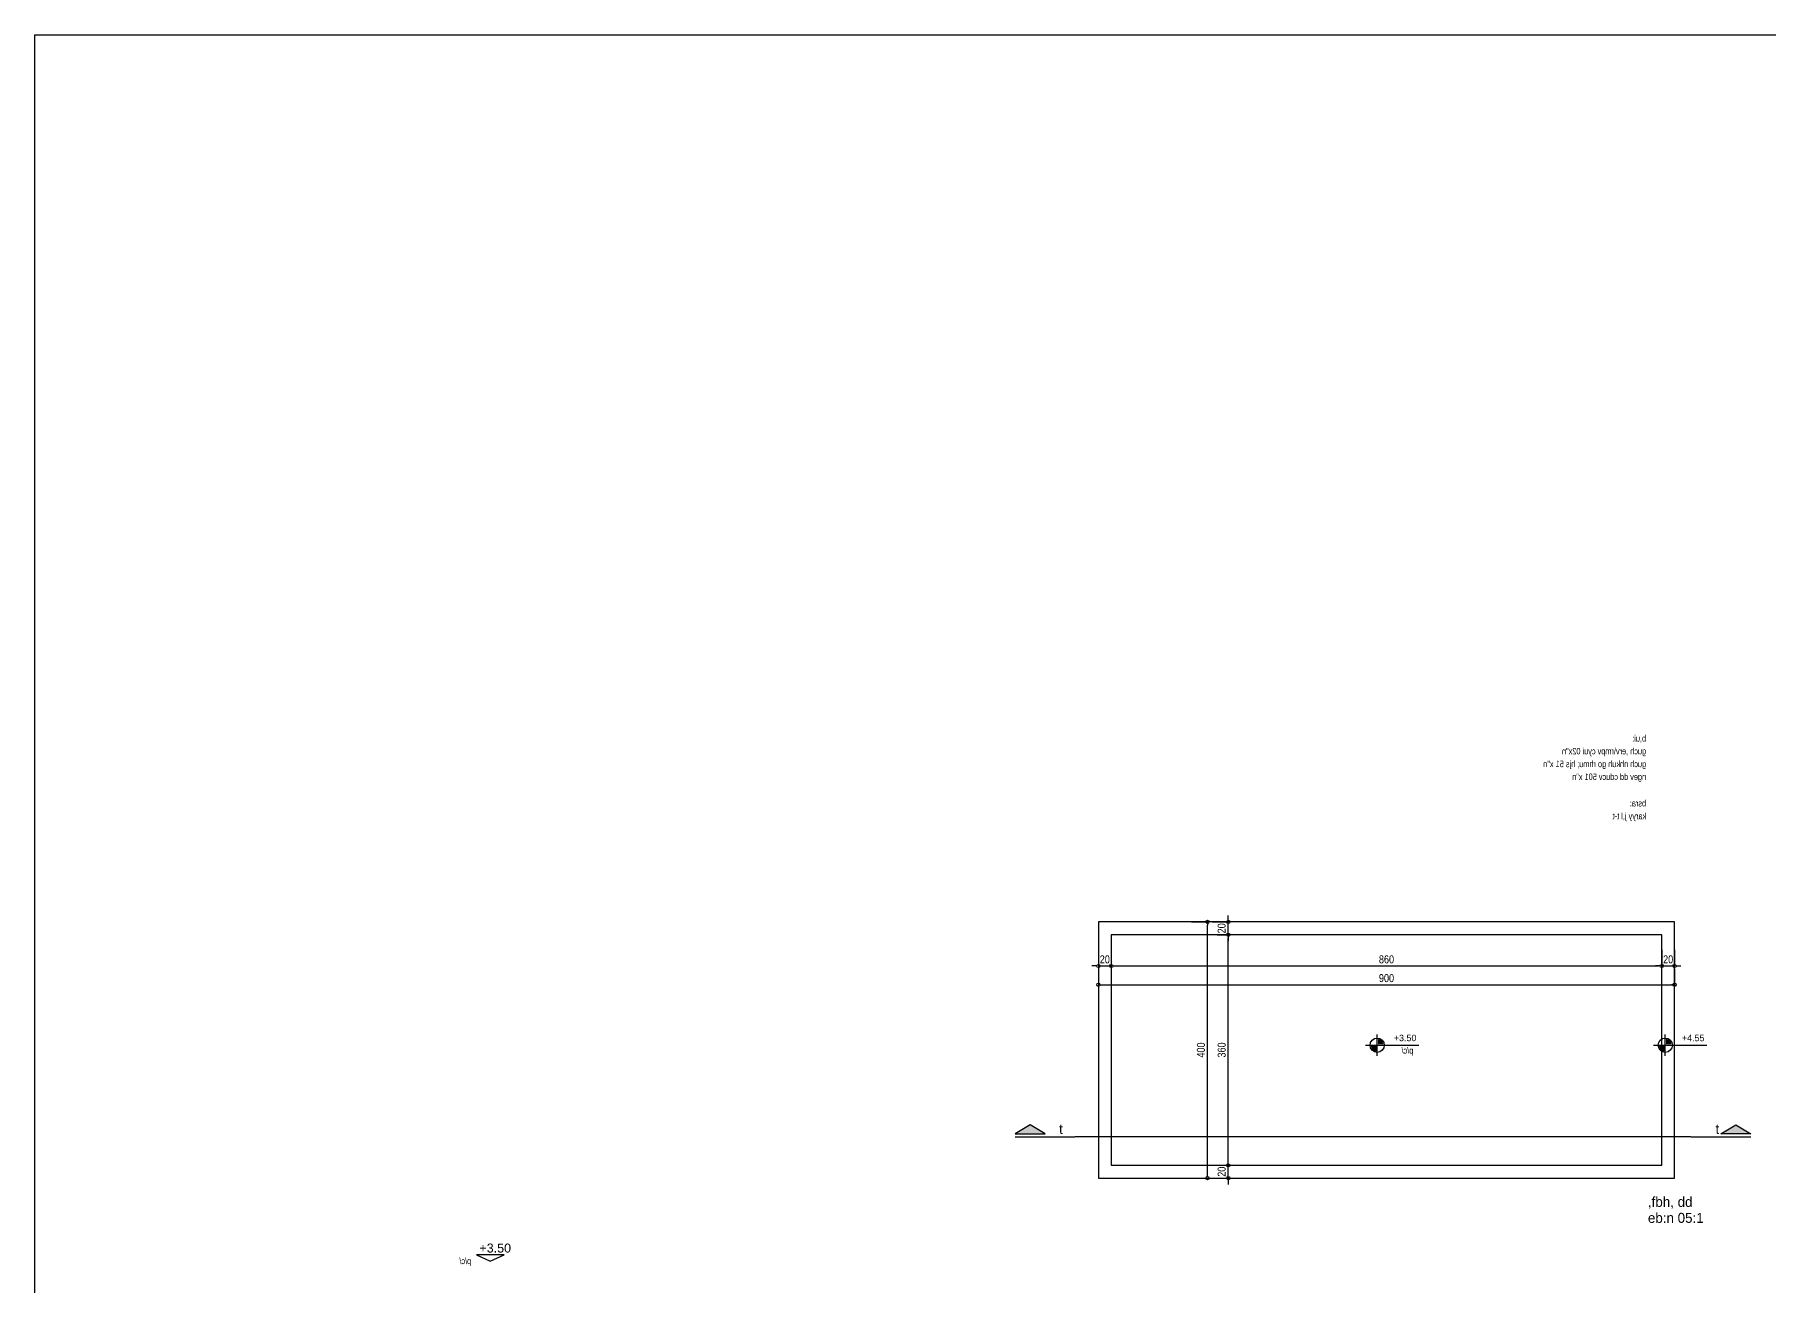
# Model space of a CAD drawing. Header units: millimetres. Extents: x 16987892 to 17014545, y 63475219 to 63484768.
# Drawn here: x 16987892 to 16990600, y 63481798 to 63483751 of the extents above; entities that cross this region are included whole.
import ezdxf

# ---------------------------------------------------------------- set-up
doc = ezdxf.new("R2010")
doc.units = ezdxf.units.MM
doc.header["$LTSCALE"] = 0.01
for name, color, linetype in [('DIM 50', 5, 'Continuous'), ('Symbols', 1, 'Continuous'), ('TEXT', 2, 'Continuous'), ('Text50', 2, 'Continuous'), ('wall', 2, 'Continuous')]:
    doc.layers.add(name, color=color, linetype=linetype)
doc.styles.add('DIM', font='oron_.shx', dxfattribs={"width": 0.85})
doc.styles.add('MIRYL', font='techno_m')
doc.styles.add('mvt-mirym', font='mvt-mirym.shx')
doc.styles.get("Standard").update_dxf_attribs({"font": 'arial.ttf'})
doc.dimstyles.new('RIKI 1_50', dxfattribs={"dimscale": 5, "dimtxt": 2.5, "dimasz": 1, "dimexe": 0.1, "dimexo": 3, "dimgap": 0.8, "dimtad": 1, "dimdec": 1, "dimrnd": 1, "dimdsep": 46, "dimtxsty": 'DIM', "dimblk": 'DOTBLANK', "dimcen": 0.15, "dimdle": 0.1, "dimclrt": 7, "dimadec": 0, "dimazin": 0, "dimtfac": 1, "dimtdec": 1, "dimtix": 1, "dimtmove": 2, "dimatfit": 3, "dimfxl": 5, "dimfxlon": 1, "dimtolj": 1, "dimarcsym": 0})

# ---------------------------------------------------------------- blocks, each defined once
blk = doc.blocks.new('level')
for p, q in [((-36.4, 0), (129.8, 0)), ((0, -33.1), (0, 33.1))]:
    blk.add_line(p, q)
at = {"const_width": 16.9}
for points in [[(-10.7, -2.3, 0.414214), (-2.3, -10.7, -0.579856)], [(2.3, 10.7, -0.414214), (10.7, 2.3, 0.579856)]]:
    blk.add_lwpolyline(points, format="xyb", dxfattribs=at)
blk.add_circle((0, 0), 22.3)
blk.add_attdef('LEVEL', (51.9, 12.6), '', height=20)
blk = doc.blocks.new('_DotBlank')
at = {"color": 0, "linetype": 'ByBlock', "lineweight": -2}
blk.add_line((-0.5, 0), (-1, 0), dxfattribs=at)
blk.add_circle((0, 0), 0.5, dxfattribs=at)
blk = doc.blocks.new('*D385')
at = {"layer": 'DEFPOINTS', "color": 0, "ltscale": 100, "transparency": 16777216}
for p in [(16989553.9, 63482365.6), (16989724.3, 63482365.6), (16989553.9, 63481965.6)]:
    blk.add_point(p, dxfattribs=at)
at = {"layer": 'DIM 50', "color": 0, "lineweight": -2, "ltscale": 100, "transparency": 16777216}
for p, q in [((16989699.3, 63482365.6), (16989724.8, 63482365.6)), ((16989724.3, 63481970.6), (16989724.3, 63482360.6)), ((16989699.3, 63481965.6), (16989724.8, 63481965.6))]:
    blk.add_line(p, q, dxfattribs=at)
at = {"layer": 'DIM 50', "color": 0, "lineweight": -2, "ltscale": 100, "transparency": 16777216, "xscale": 5, "yscale": 5, "zscale": 5}
for p, rotation in [((16989724.3, 63482365.6), 90), ((16989724.3, 63481965.6), 270)]:
    blk.add_blockref('_DotBlank', p, dxfattribs=dict(at, rotation=rotation))
at = {"layer": 'DIM 50', "color": 7, "ltscale": 100, "transparency": 16777216, "insert": (16989714.1, 63482165.6), "char_height": 12.5, "attachment_point": 5, "rotation": 90, "style": 'DIM'}
blk.add_mtext('\\A1;400', dxfattribs=at)
blk = doc.blocks.new('*D386')
at = {"layer": 'DEFPOINTS', "color": 0, "ltscale": 100, "transparency": 16777216}
for p in [(16989756.8, 63481985.6), (16989759.3, 63481985.6), (16989756.8, 63481965.6)]:
    blk.add_point(p, dxfattribs=at)
at = {"layer": 'DIM 50', "color": 0, "lineweight": -2, "ltscale": 100, "transparency": 16777216}
for p, q in [((16989756.8, 63481985.6), (16989756.3, 63481985.6)), ((16989756.8, 63481990.6), (16989756.8, 63481995.6)), ((16989756.8, 63481965.6), (16989756.8, 63481985.6)), ((16989756.8, 63481965.6), (16989757.3, 63481965.6)), ((16989756.8, 63481960.6), (16989756.8, 63481955.6))]:
    blk.add_line(p, q, dxfattribs=at)
at = {"layer": 'DIM 50', "color": 0, "lineweight": -2, "ltscale": 100, "transparency": 16777216, "xscale": 5, "yscale": 5, "zscale": 5}
for p, rotation in [((16989756.8, 63481985.6), 270), ((16989756.8, 63481965.6), 90)]:
    blk.add_blockref('_DotBlank', p, dxfattribs=dict(at, rotation=rotation))
at = {"layer": 'DIM 50', "color": 7, "ltscale": 100, "transparency": 16777216, "insert": (16989746.5, 63481975.6), "char_height": 12.5, "attachment_point": 5, "rotation": 90, "style": 'DIM'}
blk.add_mtext('\\A1;20', dxfattribs=at)
blk = doc.blocks.new('*D387')
at = {"layer": 'DEFPOINTS', "color": 0, "ltscale": 100, "transparency": 16777216}
for p in [(16989724.3, 63482345.6), (16989756.8, 63482345.6), (16989759.3, 63481985.6)]:
    blk.add_point(p, dxfattribs=at)
at = {"layer": 'DIM 50', "color": 0, "lineweight": -2, "ltscale": 100, "transparency": 16777216}
for p, q in [((16989739.3, 63482345.6), (16989757.3, 63482345.6)), ((16989756.8, 63481990.6), (16989756.8, 63482340.6)), ((16989756.8, 63481985.6), (16989756.3, 63481985.6))]:
    blk.add_line(p, q, dxfattribs=at)
at = {"layer": 'DIM 50', "color": 0, "lineweight": -2, "ltscale": 100, "transparency": 16777216, "xscale": 5, "yscale": 5, "zscale": 5}
for p, rotation in [((16989756.8, 63482345.6), 90), ((16989756.8, 63481985.6), 270)]:
    blk.add_blockref('_DotBlank', p, dxfattribs=dict(at, rotation=rotation))
at = {"layer": 'DIM 50', "color": 7, "ltscale": 100, "transparency": 16777216, "insert": (16989746.5, 63482165.6), "char_height": 12.5, "attachment_point": 5, "rotation": 90, "style": 'DIM'}
blk.add_mtext('\\A1;360', dxfattribs=at)
blk = doc.blocks.new('*D388')
at = {"layer": 'DEFPOINTS', "color": 0, "ltscale": 100, "transparency": 16777216}
for p in [(16989650.7, 63482365.6), (16989756.8, 63482365.6), (16989724.3, 63482345.6)]:
    blk.add_point(p, dxfattribs=at)
at = {"layer": 'DIM 50', "color": 0, "lineweight": -2, "ltscale": 100, "transparency": 16777216}
for p, q in [((16989731.8, 63482365.6), (16989757.3, 63482365.6)), ((16989756.8, 63482370.6), (16989756.8, 63482375.6)), ((16989756.8, 63482345.6), (16989756.8, 63482365.6)), ((16989739.3, 63482345.6), (16989757.3, 63482345.6)), ((16989756.8, 63482340.6), (16989756.8, 63482335.6))]:
    blk.add_line(p, q, dxfattribs=at)
at = {"layer": 'DIM 50', "color": 0, "lineweight": -2, "ltscale": 100, "transparency": 16777216, "xscale": 5, "yscale": 5, "zscale": 5}
for p, rotation in [((16989756.8, 63482365.6), 270), ((16989756.8, 63482345.6), 90)]:
    blk.add_blockref('_DotBlank', p, dxfattribs=dict(at, rotation=rotation))
at = {"layer": 'DIM 50', "color": 7, "ltscale": 100, "transparency": 16777216, "insert": (16989746.5, 63482355.6), "char_height": 12.5, "attachment_point": 5, "rotation": 90, "style": 'DIM'}
blk.add_mtext('\\A1;20', dxfattribs=at)
blk = doc.blocks.new('*D389')
at = {"layer": 'DEFPOINTS', "color": 0, "ltscale": 100, "transparency": 16777216}
for p in [(16989553.9, 63482365.6), (16989573.9, 63482345.6), (16989573.9, 63482296.8)]:
    blk.add_point(p, dxfattribs=at)
at = {"layer": 'DIM 50', "color": 0, "lineweight": -2, "ltscale": 100, "transparency": 16777216}
for p, q in [((16989553.9, 63482321.8), (16989553.9, 63482296.3)), ((16989573.9, 63482321.8), (16989573.9, 63482296.3)), ((16989548.9, 63482296.8), (16989543.9, 63482296.8)), ((16989553.9, 63482296.8), (16989573.9, 63482296.8)), ((16989578.9, 63482296.8), (16989583.9, 63482296.8))]:
    blk.add_line(p, q, dxfattribs=at)
at = {"layer": 'DIM 50', "color": 0, "lineweight": -2, "ltscale": 100, "transparency": 16777216, "xscale": 5, "yscale": 5, "zscale": 5}
blk.add_blockref('_DotBlank', (16989553.9, 63482296.8), dxfattribs=at)
at = {"layer": 'DIM 50', "color": 0, "lineweight": -2, "ltscale": 100, "transparency": 16777216, "xscale": 5, "yscale": 5, "zscale": 5, "rotation": 180}
blk.add_blockref('_DotBlank', (16989573.9, 63482296.8), dxfattribs=at)
at = {"layer": 'DIM 50', "color": 7, "ltscale": 100, "transparency": 16777216, "insert": (16989563.9, 63482307.1), "char_height": 12.5, "attachment_point": 5, "style": 'DIM'}
blk.add_mtext('\\A1;20', dxfattribs=at)
blk = doc.blocks.new('*D390')
at = {"layer": 'DEFPOINTS', "color": 0, "ltscale": 100, "transparency": 16777216}
for p in [(16989573.9, 63482345.6), (16990433.9, 63482345.6), (16990433.9, 63482296.8)]:
    blk.add_point(p, dxfattribs=at)
at = {"layer": 'DIM 50', "color": 0, "lineweight": -2, "ltscale": 100, "transparency": 16777216}
for p, q in [((16989573.9, 63482321.8), (16989573.9, 63482296.3)), ((16990433.9, 63482321.8), (16990433.9, 63482296.3)), ((16989578.9, 63482296.8), (16990428.9, 63482296.8))]:
    blk.add_line(p, q, dxfattribs=at)
at = {"layer": 'DIM 50', "color": 0, "lineweight": -2, "ltscale": 100, "transparency": 16777216, "xscale": 5, "yscale": 5, "zscale": 5, "rotation": 180}
blk.add_blockref('_DotBlank', (16989573.9, 63482296.8), dxfattribs=at)
at = {"layer": 'DIM 50', "color": 0, "lineweight": -2, "ltscale": 100, "transparency": 16777216, "xscale": 5, "yscale": 5, "zscale": 5}
blk.add_blockref('_DotBlank', (16990433.9, 63482296.8), dxfattribs=at)
at = {"layer": 'DIM 50', "color": 7, "ltscale": 100, "transparency": 16777216, "insert": (16990003.9, 63482307.1), "char_height": 12.5, "attachment_point": 5, "style": 'DIM'}
blk.add_mtext('\\A1;860', dxfattribs=at)
blk = doc.blocks.new('*D391')
at = {"layer": 'DEFPOINTS', "color": 0, "ltscale": 100, "transparency": 16777216}
for p in [(16990453.9, 63482365.6), (16990433.9, 63482345.6), (16990453.9, 63482296.8)]:
    blk.add_point(p, dxfattribs=at)
at = {"layer": 'DIM 50', "color": 0, "lineweight": -2, "ltscale": 100, "transparency": 16777216}
for p, q in [((16990433.9, 63482321.8), (16990433.9, 63482296.3)), ((16990453.9, 63482321.8), (16990453.9, 63482296.3)), ((16990428.9, 63482296.8), (16990423.9, 63482296.8)), ((16990433.9, 63482296.8), (16990453.9, 63482296.8)), ((16990458.9, 63482296.8), (16990463.9, 63482296.8))]:
    blk.add_line(p, q, dxfattribs=at)
at = {"layer": 'DIM 50', "color": 0, "lineweight": -2, "ltscale": 100, "transparency": 16777216, "xscale": 5, "yscale": 5, "zscale": 5}
blk.add_blockref('_DotBlank', (16990433.9, 63482296.8), dxfattribs=at)
at = {"layer": 'DIM 50', "color": 0, "lineweight": -2, "ltscale": 100, "transparency": 16777216, "xscale": 5, "yscale": 5, "zscale": 5, "rotation": 180}
blk.add_blockref('_DotBlank', (16990453.9, 63482296.8), dxfattribs=at)
at = {"layer": 'DIM 50', "color": 7, "ltscale": 100, "transparency": 16777216, "insert": (16990443.9, 63482307.1), "char_height": 12.5, "attachment_point": 5, "style": 'DIM'}
blk.add_mtext('\\A1;20', dxfattribs=at)
blk = doc.blocks.new('*D392')
at = {"layer": 'DEFPOINTS', "color": 0, "ltscale": 100, "transparency": 16777216}
for p in [(16989553.9, 63482365.6), (16990453.9, 63482365.6), (16990453.9, 63482267.5)]:
    blk.add_point(p, dxfattribs=at)
at = {"layer": 'DIM 50', "color": 0, "lineweight": -2, "ltscale": 100, "transparency": 16777216}
for p, q in [((16989553.9, 63482292.5), (16989553.9, 63482267)), ((16990453.9, 63482292.5), (16990453.9, 63482267)), ((16989558.9, 63482267.5), (16990448.9, 63482267.5))]:
    blk.add_line(p, q, dxfattribs=at)
at = {"layer": 'DIM 50', "color": 0, "lineweight": -2, "ltscale": 100, "transparency": 16777216, "xscale": 5, "yscale": 5, "zscale": 5, "rotation": 180}
blk.add_blockref('_DotBlank', (16989553.9, 63482267.5), dxfattribs=at)
at = {"layer": 'DIM 50', "color": 0, "lineweight": -2, "ltscale": 100, "transparency": 16777216, "xscale": 5, "yscale": 5, "zscale": 5}
blk.add_blockref('_DotBlank', (16990453.9, 63482267.5), dxfattribs=at)
at = {"layer": 'DIM 50', "color": 7, "ltscale": 100, "transparency": 16777216, "insert": (16990003.9, 63482277.8), "char_height": 12.5, "attachment_point": 5, "style": 'DIM'}
blk.add_mtext('\\A1;900', dxfattribs=at)
blk = doc.blocks.new('sec')
h = blk.add_hatch(color=256)
h.dxf.hatch_style = 1
h.paths.add_polyline_path([(1000, 50), (750, 200), (500, 50)])
for p, q in [((500, 50), (750, 200)), ((1000, 50), (500, 50)), ((750, 200), (1000, 50))]:
    blk.add_line(p, q)
at = {"const_width": 20}
blk.add_lwpolyline([(0, 0), (1000, 0)], dxfattribs=at)
blk = doc.blocks.new('miflas')
blk.add_lwpolyline([(0, 0), (10.8, 5), (-10.8, 5)], close=True)
blk.add_attdef('MIFLAS', (-8.5, 6.8), '', height=7)

msp = doc.modelspace()

# ---------------------------------------------------------------- linework, layer by layer
at = {"layer": 'Symbols', "ltscale": 100}
msp.add_line((16990479.46, 63482029.83), (16989517.47, 63482029.83), dxfattribs=at)
at = {"layer": 'wall', "ltscale": 100}
msp.add_lwpolyline([(16992892.94, 63479455.8), (16987892.31, 63479455.8), (16987892.31, 63483750.93), (17002015.49, 63483750.93), (17002015.49, 63479455.8)], dxfattribs=at)
for points in [[(16989553.88, 63482365.61), (16989553.88, 63481965.61), (16990453.88, 63481965.61), (16990453.88, 63482365.61)], [(16989573.88, 63482345.61), (16989573.88, 63481985.61), (16990433.88, 63481985.61), (16990433.88, 63482345.61)]]:
    msp.add_lwpolyline(points, close=True, dxfattribs=at)

# ---------------------------------------------------------------- block references
at = {"layer": 'Symbols', "xscale": -0.09375, "yscale": 0.09375, "zscale": 0.09375, "rotation": 359.9999999999438}
msp.add_blockref('sec', (16989517.47, 63482029.83), dxfattribs=at)
at = {"layer": 'Symbols', "xscale": 0.09375, "yscale": 0.09375, "zscale": 0.09375}
msp.add_blockref('sec', (16990479.46, 63482029.83), dxfattribs=at)
at = {"layer": 'TEXT', "xscale": 2, "yscale": 2, "zscale": 2}
msp.add_blockref('miflas', (16988603.98, 63481835.79), dxfattribs=at).add_auto_attribs({'MIFLAS': '+3.50'})
at = {"layer": 'Text50', "xscale": 0.4999999999999999, "yscale": 0.4999999999999999, "zscale": 0.4999999999999999}
for p, values in [((16989989.37, 63482173.09), {'LEVEL': '+3.50'}), ((16990439.36, 63482173.09), {'LEVEL': '+4.55'})]:
    msp.add_blockref('level', p, dxfattribs=at).add_auto_attribs(values)

# ---------------------------------------------------------------- texts
at = {"layer": 'Symbols', "style": 'mvt-mirym'}
for s, height, p in [('t', 15.62, (16989492.57, 63482034.51)), ('t', 15.62, (16990517.9, 63482034.51)), (',fbh, dd', 15.625, (16990412.25, 63481920.72)), ('eb:n 05:1', 15.625, (16990412.25, 63481895.72))]:
    msp.add_text(s, height=height, dxfattribs=at).set_placement(p)
at = {"layer": 'Text50', "style": 'MIRYL', "text_generation_flag": 2}
for s, p in [('b,ui:', (16990409.44, 63482647.28)), ('guch ,erv\\rmpv cyui 02x"n', (16990409.44, 63482627.28)), ('guch nhkuh go rhmu; hjs 51 x"n', (16990409.44, 63482607.28)), ('ngev dd cducv 501 x"n', (16990409.44, 63482587.28)), ('bsra:', (16990409.44, 63482545.92)), ('karyy j,l t-t', (16990409.44, 63482525.92)), ('p/c/', (16990045.84, 63482159.97)), ('p/c/', (16988574.16, 63481831.33))]:
    msp.add_text(s, height=10, rotation=360, dxfattribs=at).set_placement(p)

# ---------------------------------------------------------------- dimensions: what is measured, and where the dimension line sits
at = {"layer": 'DIM 50', "ltscale": 100}
for base, p1, p2, picture, middle in [((16989573.88, 63482296.8), (16989553.88, 63482365.61), (16989573.88, 63482345.61), '*D389', (16989563.88, 63482307.05)), ((16990453.88, 63482267.54), (16989553.88, 63482365.61), (16990453.88, 63482365.61), '*D392', (16990003.88, 63482277.79)), ((16990453.88, 63482296.8), (16990433.88, 63482345.61), (16990453.88, 63482365.61), '*D391', (16990443.88, 63482307.05)), ((16990433.88, 63482296.8), (16989573.88, 63482345.61), (16990433.88, 63482345.61), '*D390', (16990003.88, 63482307.05))]:
    dim = msp.add_linear_dim(base=base, p1=p1, p2=p2, dimstyle='RIKI 1_50', dxfattribs=at)
    dim.commit()
    dim.dimension.update_dxf_attribs({"geometry": picture, "text_midpoint": middle})
for base, p1, p2, picture, middle in [((16989724.34, 63482365.61), (16989553.88, 63481965.61), (16989553.88, 63482365.61), '*D385', (16989714.09, 63482165.61)), ((16989756.79, 63482365.61), (16989724.34, 63482345.61), (16989650.68, 63482365.61), '*D388', (16989746.54, 63482355.61)), ((16989756.79, 63482345.61), (16989759.29, 63481985.61), (16989724.34, 63482345.61), '*D387', (16989746.54, 63482165.61)), ((16989756.79, 63481985.61), (16989756.79, 63481965.61), (16989759.29, 63481985.61), '*D386', (16989746.54, 63481975.61))]:
    dim = msp.add_linear_dim(base=base, p1=p1, p2=p2, angle=90, dimstyle='RIKI 1_50', dxfattribs=at)
    dim.commit()
    dim.dimension.update_dxf_attribs({"geometry": picture, "text_midpoint": middle})

doc.saveas('drawing.dxf')
